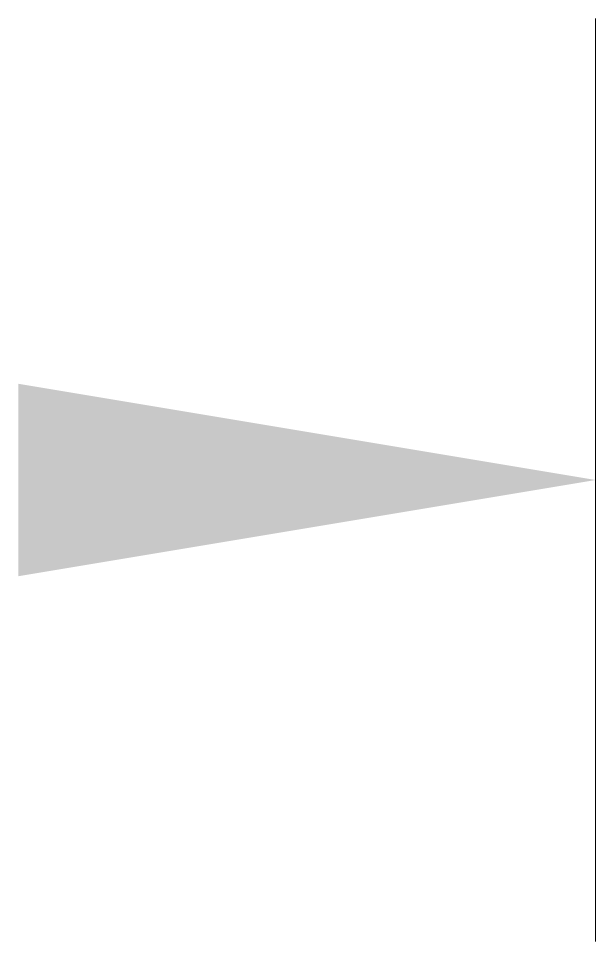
# Model space of a CAD drawing. Extents: x -1 to 0, y -0.8 to 0.8.
import ezdxf

# ---------------------------------------------------------------- set-up
doc = ezdxf.new("R2010")
doc.units = 0
doc.header["$LTSCALE"] = 25
doc.header["$MEASUREMENT"] = 0
doc.layers.get('0').update_dxf_attribs({"linetype": 'CONTINUOUS'})

msp = doc.modelspace()

# ---------------------------------------------------------------- linework, layer by layer
at = {"color": 0, "linetype": 'ByBlock', "lineweight": 18}
msp.add_line((0, 0.8), (0, -0.8), dxfattribs=at)
msp.add_solid([(-1, 0.1667), (-1, -0.1667), (0, 0)], dxfattribs=at)

doc.saveas('drawing.dxf')
